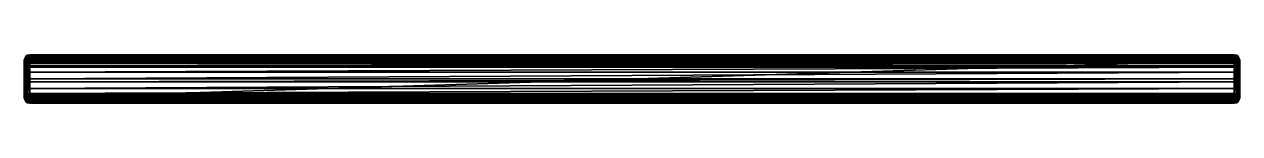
# Model space of a CAD drawing. Header units: centimetres. Extents: x -22.5 to 22.5, y -1.8 to 0.
import ezdxf

# ---------------------------------------------------------------- set-up
doc = ezdxf.new("R2010")
doc.units = ezdxf.units.CM
doc.header["$MEASUREMENT"] = 0
doc.layers.add('CAB_DOORS', color=31, linetype='Continuous')

msp = doc.modelspace()

# ---------------------------------------------------------------- meshes
at = {"layer": 'CAB_DOORS', "color": 31}
mesh = msp.add_polyface(dxfattribs=at)
corners = [(-22.3, -1.8, 63.8), (-22.377, -1.785, 63.8), (-22.3, -1.8, 0.2), (-22.377, -1.785, 0.163), (-22.485, -0.123, 66.294), (-22.485, -0.123, 0.123), (-22.5, -0.2, 66.263), (-22.5, -0.2, 0.2), (-22.441, -1.741, 63.8), (-22.441, -1.741, 0.059), (-22.3, -1.6), (-22.377, -1.637, 0.015), (-22.3, -0.2), (-22.377, -0.163, 0.015), (-22.441, -0.059, 0.059), (-22.469, -1.7, 63.8), (-22.485, -1.677, 0.123), (-22.485, -1.677, 63.79), (-22.5, -1.6, 63.759), (-22.5, -1.6, 0.2), (-22.474, -0.108, 66.3), (-22.441, -0.059, 66.3), (-22.377, -0.015, 66.3), (-22.377, -0.015, 0.163), (-22.3, 0, 66.3), (-22.3, 0, 0.2), (22.3, 0, 66.3), (22.377, -0.015, 66.3), (22.3, 0, 0.2), (22.377, -0.015, 0.163), (22.485, -1.677, 63.79), (22.485, -1.677, 0.123), (22.5, -1.6, 63.759), (22.5, -1.6, 0.2), (22.441, -0.059, 66.3), (22.441, -0.059, 0.059), (22.377, -0.163, 0.015), (22.377, -1.637, 0.015), (22.3, -0.2), (22.3, -1.6), (22.441, -1.741, 0.059), (22.474, -0.108, 66.3), (22.485, -0.123, 0.123), (22.485, -0.123, 66.294), (22.5, -0.2, 66.263), (22.5, -0.2, 0.2), (22.469, -1.7, 63.8), (22.441, -1.741, 63.8), (22.377, -1.785, 63.8), (22.377, -1.785, 0.163), (22.3, -1.8, 63.8), (22.3, -1.8, 0.2), (22.5, -0.246, 66.244), (-22.5, -0.246, 66.244), (-22.5, -0.308, 66.108), (22.5, -0.308, 66.108), (-22.5, -0.4, 63.3), (22.5, -0.4, 63.3), (-22.5, -0.467, 63.05), (22.5, -0.467, 63.05), (-22.5, -0.65, 62.867), (22.5, -0.65, 62.867), (-22.5, -0.9, 62.8), (22.5, -0.9, 62.8), (-22.5, -1, 62.8), (22.5, -1, 62.8), (-22.5, -1.25, 62.867), (22.5, -1.25, 62.867), (-22.5, -1.433, 63.05), (22.5, -1.433, 63.05), (-22.5, -1.5, 63.3), (22.5, -1.5, 63.3), (-22.5, -1.5, 63.6), (22.5, -1.5, 63.6), (-22.5, -1.559, 63.741), (22.5, -1.559, 63.741)]
mesh.append_faces([[corners[k] for k in face] for face in [(2, 1, 3), (6, 5, 7), (3, 8, 9), (12, 11, 13), (13, 9, 14), (16, 15, 17), (16, 18, 19), (14, 20, 21), (14, 22, 23), (23, 24, 25), (16, 7, 5), (9, 5, 14), (28, 27, 29), (32, 31, 33), (29, 34, 35), (38, 37, 39), (36, 40, 37), (42, 41, 43), (42, 44, 45), (40, 46, 47), (40, 48, 49), (49, 50, 51), (31, 45, 33), (40, 42, 31), (50, 1, 0), (35, 13, 14), (10, 38, 39), (0, 51, 50), (39, 11, 10), (40, 3, 9), (52, 54, 55), (55, 56, 57), (57, 58, 59), (59, 60, 61), (61, 62, 63), (63, 64, 65), (65, 66, 67), (67, 68, 69), (69, 70, 71), (71, 72, 73), (73, 74, 75), (28, 24, 26), (22, 26, 24), (70, 74, 72), (53, 56, 54), (57, 52, 55), (75, 71, 73)]], dxfattribs={"vtx0": -1, "color": 31})
mesh.append_faces([[corners[k] for k in face] for face in [(9, 15, 16), (5, 20, 14), (35, 41, 42), (31, 46, 40), (41, 4, 43), (44, 6, 52), (46, 8, 47), (47, 8, 48), (38, 13, 36), (36, 13, 35), (40, 11, 37), (37, 11, 39), (51, 3, 49), (49, 3, 40), (75, 18, 32), (35, 23, 29), (27, 21, 34), (18, 70, 19), (64, 19, 66), (19, 62, 7), (58, 7, 60), (7, 56, 6), (6, 56, 53), (44, 57, 45), (63, 45, 61), (69, 33, 67), (33, 71, 32), (32, 71, 75)]], dxfattribs={"vtx0": -1, "vtx1": -1, "color": 31})
mesh.append_faces([[corners[k] for k in face] for face in [(43, 4, 6), (48, 8, 1), (17, 46, 30), (18, 30, 32), (23, 28, 29), (21, 41, 34), (27, 22, 21), (19, 68, 66), (7, 62, 60), (45, 59, 61), (63, 33, 45), (33, 65, 67)]], dxfattribs={"vtx0": -1, "vtx2": -1, "color": 31})
mesh.append_faces([[corners[k] for k in face] for face in [(0, 1, 2), (4, 5, 6), (1, 8, 3), (10, 11, 12), (11, 9, 13), (8, 15, 9), (17, 18, 16), (4, 20, 5), (21, 22, 14), (22, 24, 23), (19, 7, 16), (16, 5, 9), (26, 27, 28), (30, 31, 32), (27, 34, 29), (36, 37, 38), (35, 40, 36), (34, 41, 35), (43, 44, 42), (30, 46, 31), (47, 48, 40), (48, 50, 49), (42, 45, 31), (35, 42, 40), (20, 4, 41), (15, 8, 46), (12, 13, 38), (12, 38, 10), (2, 51, 0), (9, 11, 40), (2, 3, 51), (53, 54, 52), (54, 56, 55), (56, 58, 57), (58, 60, 59), (60, 62, 61), (62, 64, 63), (64, 66, 65), (66, 68, 67), (68, 70, 69), (70, 72, 71), (72, 74, 73), (15, 46, 17), (25, 28, 23), (25, 24, 28), (20, 41, 21)]], dxfattribs={"vtx1": -1, "color": 31})
mesh.append_faces([[corners[k] for k in face] for face in [(44, 43, 6), (50, 48, 1), (18, 17, 30), (27, 26, 22), (18, 74, 70), (70, 68, 19), (64, 62, 19), (58, 56, 7), (44, 52, 57), (57, 59, 45), (63, 65, 33), (69, 71, 33)]], dxfattribs={"vtx1": -1, "vtx2": -1, "color": 31})
mesh.append_faces([[corners[k] for k in face] for face in [(6, 53, 52), (75, 74, 18), (35, 14, 23)]], dxfattribs={"vtx2": -1, "color": 31})

doc.saveas('drawing.dxf')
